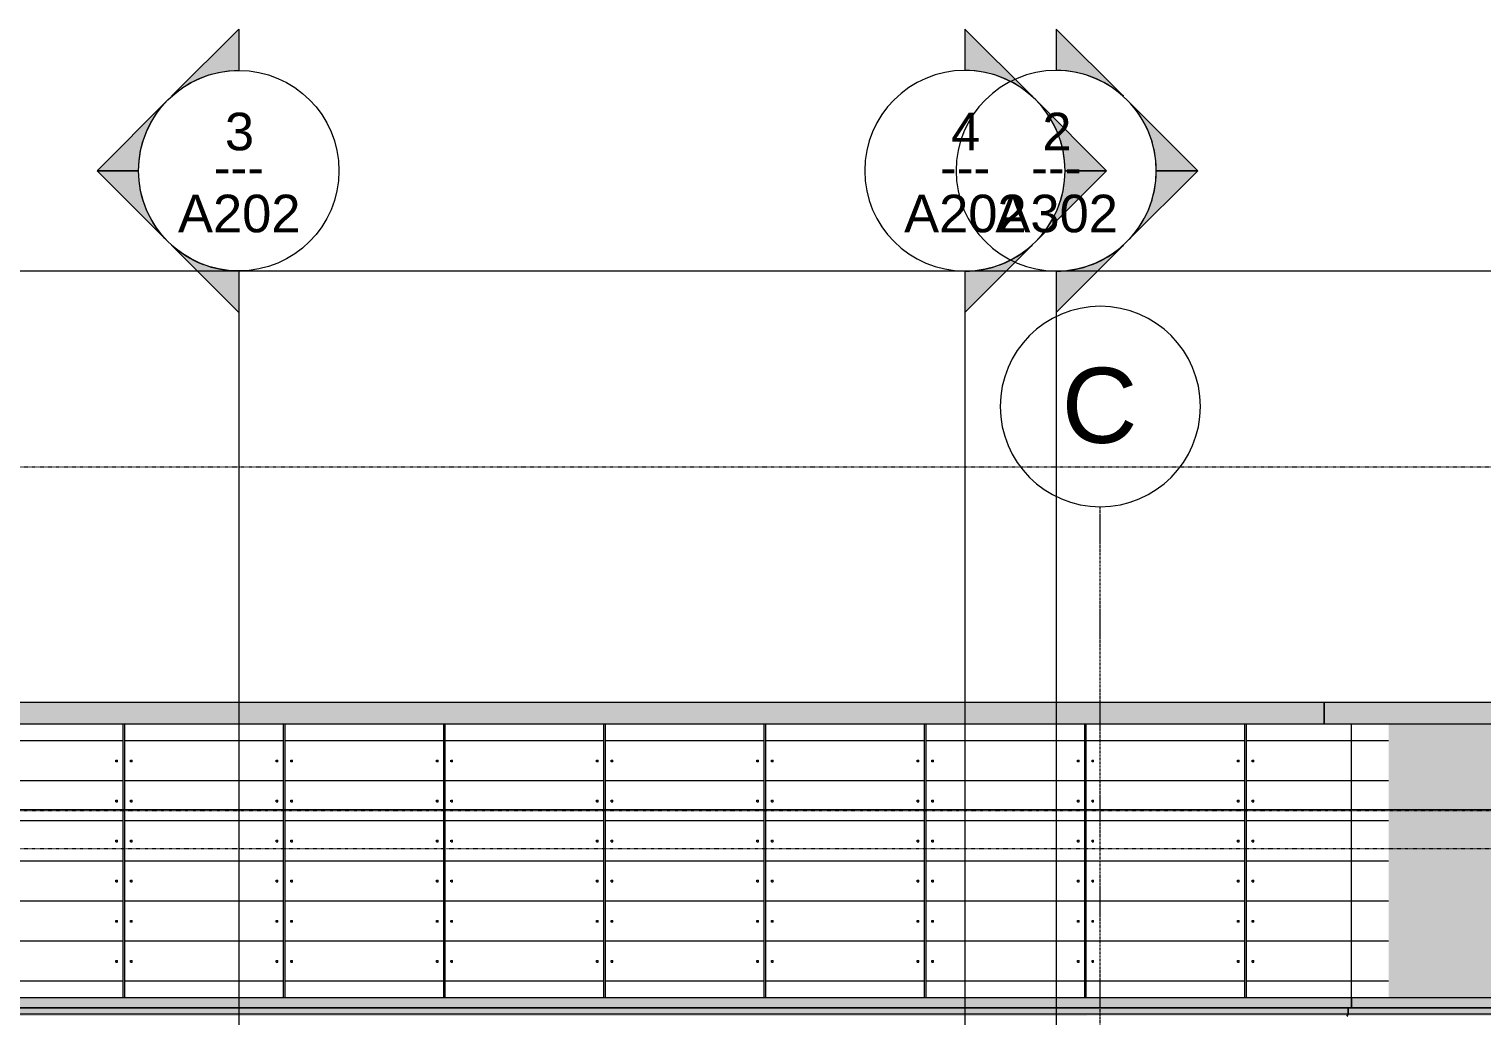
# Model space of a CAD drawing. Header units: inches. Extents: x -4179 to 1631, y -360 to 585.
# Drawn here: x -44.1 to 304, y 348.5 to 584.9 of the extents above; entities that cross this region are included whole.
import ezdxf

# ---------------------------------------------------------------- set-up
doc = ezdxf.new("R2010")
doc.units = ezdxf.units.IN
doc.header["$MEASUREMENT"] = 0
doc.linetypes.add('Aligning Line 1_8_', pattern=[0.25, 0.125, -0.125])
doc.linetypes.add('Grid Line 1_2_', pattern=[0.875, 0.5, -0.125, 0.125, -0.125])
for name, color, linetype, lineweight in [('0-5', 10, 'Continuous', 5), ('A-FLOR-LEVL-1', 51, 'Grid Line 1_2_', 9), ('A-WALL', 113, 'Continuous', 13), ('A-WALL-PATT-1', 251, 'Continuous', 9), ('G-ANNO-SYMB', 111, 'Aligning Line 1_8_', 9), ('G-ANNO-SYMB-1', 254, 'Aligning Line 1_8_', 9), ('G-ANNO-SYMB-2', 147, 'Aligning Line 1_8_', 9), ('G-ANNO-SYMB-3', 111, 'Continuous', 9), ('S-GRID-1', 1, 'Grid Line 1_2_', 9), ('S-GRID-IDEN', 1, 'Continuous', 9)]:
    doc.layers.add(name, color=color, linetype=linetype, lineweight=lineweight)
doc.styles.add('Arial', font='arial.ttf', dxfattribs={"height": 9})
doc.styles.add('Arial_1', font='arial.ttf', dxfattribs={"height": 18})
doc.styles.add('Century Gothic', font='ufonts.com_century-gothic.ttf', dxfattribs={"height": 9})
pattern_1 = [(0, (1151.51, 140.604), (-38.4, 76.8), [0.392, -38.007]), (0, (1151.51, 140.996), (-38.4, 76.8), [0.392, -38.007]), (0, (1151.51, 150.204), (-38.4, 76.8), [0.392, -38.007]), (0, (1151.51, 150.596), (-38.4, 76.8), [0.392, -38.007]), (0, (1151.51, 159.804), (-38.4, 76.8), [0.392, -38.007]), (0, (1151.51, 160.196), (-38.4, 76.8), [0.392, -38.007]), (0, (1151.51, 169.404), (-38.4, 76.8), [0.392, -38.007]), (0, (1151.51, 169.796), (-38.4, 76.8), [0.392, -38.007]), (0, (1151.51, 179.004), (-38.4, 76.8), [0.392, -38.007]), (0, (1151.51, 179.396), (-38.4, 76.8), [0.392, -38.007]), (0, (1151.51, 188.604), (-38.4, 76.8), [0.392, -38.007]), (0, (1151.51, 188.996), (-38.4, 76.8), [0.392, -38.007]), (0, (1151.51, 198.204), (-38.4, 76.8), [0.392, -38.007]), (0, (1151.51, 198.596), (-38.4, 76.8), [0.392, -38.007]), (0, (1151.51, 207.804), (-38.4, 76.8), [0.392, -38.007]), (0, (1151.51, 208.196), (-38.4, 76.8), [0.392, -38.007]), (0, (1186.41, 140.604), (-38.4, 76.8), [0.392, -38.007]), (0, (1186.41, 140.996), (-38.4, 76.8), [0.392, -38.007]), (0, (1186.41, 150.204), (-38.4, 76.8), [0.392, -38.007]), (0, (1186.41, 150.596), (-38.4, 76.8), [0.392, -38.007]), (0, (1186.41, 159.804), (-38.4, 76.8), [0.392, -38.007]), (0, (1186.41, 160.196), (-38.4, 76.8), [0.392, -38.007]), (0, (1186.41, 169.404), (-38.4, 76.8), [0.392, -38.007]), (0, (1186.41, 169.796), (-38.4, 76.8), [0.392, -38.007]), (0, (1186.41, 179.004), (-38.4, 76.8), [0.392, -38.007]), (0, (1186.41, 179.396), (-38.4, 76.8), [0.392, -38.007]), (0, (1186.41, 188.604), (-38.4, 76.8), [0.392, -38.007]), (0, (1186.41, 188.996), (-38.4, 76.8), [0.392, -38.007]), (0, (1186.41, 198.204), (-38.4, 76.8), [0.392, -38.007]), (0, (1186.41, 198.596), (-38.4, 76.8), [0.392, -38.007]), (0, (1186.41, 207.804), (-38.4, 76.8), [0.392, -38.007]), (0, (1186.41, 208.196), (-38.4, 76.8), [0.392, -38.007]), (90, (1149.768, 136), (-38.4, 2e-15), [76.8, 0, 0, 0]), (90, (1150.143, 136), (-38.4, 2e-15), [76.8, 0, 0, 0]), (90, (1151.51, 140.604), (-38.4, 2e-15), [0.392, -76.407]), (90, (1151.51, 150.204), (-38.4, 2e-15), [0.392, -76.407]), (90, (1151.51, 159.804), (-38.4, 2e-15), [0.392, -76.407]), (90, (1151.51, 169.404), (-38.4, 2e-15), [0.392, -76.407]), (90, (1151.51, 179.004), (-38.4, 2e-15), [0.392, -76.407]), (90, (1151.51, 188.604), (-38.4, 2e-15), [0.392, -76.407]), (90, (1151.51, 198.204), (-38.4, 2e-15), [0.392, -76.407]), (90, (1151.51, 207.804), (-38.4, 2e-15), [0.392, -76.407]), (90, (1151.9, 140.604), (-38.4, 2e-15), [0.392, -76.407]), (90, (1151.9, 150.204), (-38.4, 2e-15), [0.392, -76.407]), (90, (1151.9, 159.804), (-38.4, 2e-15), [0.392, -76.407]), (90, (1151.9, 169.404), (-38.4, 2e-15), [0.392, -76.407]), (90, (1151.9, 179.004), (-38.4, 2e-15), [0.392, -76.407]), (90, (1151.9, 188.604), (-38.4, 2e-15), [0.392, -76.407]), (90, (1151.9, 198.204), (-38.4, 2e-15), [0.392, -76.407]), (90, (1151.9, 207.804), (-38.4, 2e-15), [0.392, -76.407]), (90, (1186.41, 140.604), (-38.4, 2e-15), [0.392, -76.407]), (90, (1186.41, 150.204), (-38.4, 2e-15), [0.392, -76.407]), (90, (1186.41, 159.804), (-38.4, 2e-15), [0.392, -76.407]), (90, (1186.41, 169.404), (-38.4, 2e-15), [0.392, -76.407]), (90, (1186.41, 179.004), (-38.4, 2e-15), [0.392, -76.407]), (90, (1186.41, 188.604), (-38.4, 2e-15), [0.392, -76.407]), (90, (1186.41, 198.204), (-38.4, 2e-15), [0.392, -76.407]), (90, (1186.41, 207.804), (-38.4, 2e-15), [0.392, -76.407]), (90, (1186.8, 140.604), (-38.4, 2e-15), [0.392, -76.407]), (90, (1186.8, 150.204), (-38.4, 2e-15), [0.392, -76.407]), (90, (1186.8, 159.804), (-38.4, 2e-15), [0.392, -76.407]), (90, (1186.8, 169.404), (-38.4, 2e-15), [0.392, -76.407]), (90, (1186.8, 179.004), (-38.4, 2e-15), [0.392, -76.407]), (90, (1186.8, 188.604), (-38.4, 2e-15), [0.392, -76.407]), (90, (1186.8, 198.204), (-38.4, 2e-15), [0.392, -76.407]), (90, (1186.8, 207.804), (-38.4, 2e-15), [0.392, -76.407]), (180, (1188.17, 136), (-38.4, 76.8), [38.025, -0.375]), (180, (1188.17, 145.6), (-38.4, 76.8), [38.025, -0.375]), (180, (1188.17, 155.2), (-38.4, 76.8), [38.025, -0.375]), (180, (1188.17, 164.8), (-38.4, 76.8), [38.025, -0.375]), (180, (1188.17, 174.4), (-38.4, 76.8), [38.025, -0.375]), (180, (1188.17, 184), (-38.4, 76.8), [38.025, -0.375]), (180, (1188.17, 193.6), (-38.4, 76.8), [38.025, -0.375]), (180, (1188.17, 203.2), (-38.4, 76.8), [38.025, -0.375])]

# ---------------------------------------------------------------- blocks, each defined once
blk = doc.blocks.new('CTR - 2nd Phase_rvt-2-BUILDING ELEVATION - SOUTH')
at = {"layer": 'A-FLOR-LEVL-1'}
blk.add_line((9609.49, 398), (12558.48, 398), dxfattribs=at)
at = {"layer": 'G-ANNO-SYMB-1'}
for p, q in [((12461.78, 526.95), (9706.24, 526.95)), ((12461.78, 388.59), (9706.24, 388.59))]:
    blk.add_line(p, q, dxfattribs=at)
blk = doc.blocks.new('CTR - 1st Phase - Common Walls_rvt-2-BUILDING ELEVATION - SOUTH')
at = {"layer": 'A-FLOR-LEVL-1'}
blk.add_line((9609.49, 398), (12558.48, 398), dxfattribs=at)
at = {"layer": 'G-ANNO-SYMB-2'}
for p, q in [((12363.34, 526.95), (9706.24, 526.95)), ((12428.12, 526.95), (9706.24, 526.95)), ((12461.73, 526.95), (9706.24, 526.95)), ((12461.78, 480), (9706.24, 480))]:
    blk.add_line(p, q, dxfattribs=at)
blk = doc.blocks.new('CTR - 1st Phase -Stairs _ Elevators_rvt-2-BUILDING ELEVATION - SOUTH')
at = {"layer": 'A-FLOR-LEVL-1'}
blk.add_line((9609.49, 398), (12558.48, 398), dxfattribs=at)
at = {"layer": 'G-ANNO-SYMB-2'}
blk.add_line((12461.73, 526.95), (9706.24, 526.95), dxfattribs=at)
blk = doc.blocks.new('Basic Wall _ EXT - FIBER CEMENT - LARGE - ___-2162456-BUILDING ELEVATION - SOUTH')
at = {"layer": 'A-WALL'}
for points in [[(12117.34, 350.53), (12118.62, 350.53), (12118.62, 353), (11247.36, 353), (11247.39, 350.53), (12117.03, 350.53)], [(11635.23, 348.55), (12119.67, 348.59), (12119.65, 348.68), (11246.31, 348.64), (11246.34, 348.55), (11627.58, 348.55)], [(12118.54, 348.68), (12119.65, 348.68), (12119.37, 348.98), (11246.61, 349.02), (11246.33, 348.68), (12117.34, 348.68)], [(11600.67, 350.46), (12119.37, 350.46), (12118.59, 350.53), (11247, 350.5), (11246.61, 350.46), (11589.18, 350.46)], [(11623.2, 349.02), (12009.39, 349.02), (12009.39, 350.12), (12119.37, 350.12), (12119.37, 350.46), (11246.61, 350.46), (11246.61, 349.02), (11600.67, 349.02)]]:
    blk.add_hatch(color=256, dxfattribs=at).paths.add_polyline_path(points, flags=0)
for p, q in [((11247.36, 350.53), (11247.36, 353)), ((11247.36, 353), (12118.62, 353)), ((11246.33, 348.68), (11246.61, 349.02)), ((11246.61, 350.46), (11247.36, 350.53)), ((11246.61, 349.02), (11246.61, 350.46)), ((11246.61, 350.46), (12119.37, 350.46)), ((11246.61, 349.02), (12009.39, 349.02)), ((11247.36, 350.53), (12118.62, 350.53))]:
    blk.add_line(p, q, dxfattribs=at)
at = {"layer": 'A-WALL', "flags": 128}
blk.add_lwpolyline([(11246.34, 348.55), (11246.32, 348.57), (11246.31, 348.59), (11246.31, 348.61), (11246.31, 348.64), (11246.31, 348.66), (11246.33, 348.68)], dxfattribs=at)
blk = doc.blocks.new('Basic Wall _ EXT - FIBER CEMENT - SMALL - ___-2145930-BUILDING ELEVATION - SOUTH')
at = {"layer": 'A-WALL'}
blk.add_hatch(color=256, dxfattribs=at).paths.add_polyline_path([(12122.72, 418.54), (12125.15, 418.54), (12125.15, 423.66), (11240.83, 423.66), (11240.83, 418.54), (12117.34, 418.54)], flags=0)
for p, q in [((11240.83, 418.54), (11240.83, 423.66)), ((11240.83, 423.66), (12125.15, 423.66)), ((11240.83, 418.54), (12125.15, 418.54))]:
    blk.add_line(p, q, dxfattribs=at)
blk = doc.blocks.new('Basic Wall _ EXT - FIBER CEMENT - LARGE - ___-2162457-BUILDING ELEVATION - SOUTH')
at = {"layer": 'A-WALL'}
for p, q in [((11247.36, 353), (11247.36, 350.53)), ((11246.61, 349.02), (11246.33, 348.68)), ((11246.34, 348.55), (11246.36, 348.53)), ((11247.36, 350.53), (11246.61, 350.46)), ((11246.61, 350.46), (11246.61, 349.02))]:
    blk.add_line(p, q, dxfattribs=at)
at = {"layer": 'A-WALL', "flags": 128}
for points in [[(11246.33, 348.68), (11246.31, 348.66), (11246.31, 348.64), (11246.31, 348.61), (11246.31, 348.59), (11246.32, 348.57), (11246.34, 348.55)], [(11246.36, 348.53), (11246.38, 348.52), (11246.41, 348.51), (11246.43, 348.51)]]:
    blk.add_lwpolyline(points, dxfattribs=at)
blk = doc.blocks.new('Basic Wall _ EXT - FIBER CEMENT - SMALL - ___-2145931-BUILDING ELEVATION - SOUTH')
at = {"layer": 'A-WALL'}
blk.add_line((11240.83, 423.66), (11240.83, 418.54), dxfattribs=at)
blk = doc.blocks.new('Basic Wall _ EXT - FIBER CEMENT - LARGE - ___-2162458-BUILDING ELEVATION - SOUTH')
at = {"layer": 'A-WALL'}
for points in [[(11247.36, 350.53), (11247.36, 353), (10851.42, 353), (10851.42, 350.53), (11246.64, 350.53)], [(11106.93, 350.46), (11247.03, 350.5), (11247.36, 350.53), (10851.76, 350.5), (10852.59, 350.46), (11105.54, 350.46)], [(11112.56, 349.02), (11246.61, 349.02), (11246.61, 350.46), (10852.17, 350.44), (10852.17, 350.12), (10852.39, 350.12), (10852.43, 349.02), (11112.55, 349.02)], [(10852.47, 348.68), (11246.35, 348.71), (11246.61, 349.02), (10852.39, 349.02), (10852.43, 348.71), (10852.45, 348.68)]]:
    blk.add_hatch(color=256, dxfattribs=at).paths.add_polyline_path(points, flags=0)
h = blk.add_hatch(color=256, dxfattribs=at)
h.paths.add_polyline_path([(11106.99, 348.55), (11246.31, 348.59), (11246.31, 348.68), (10852.47, 348.66), (10852.45, 348.56), (10852.46, 348.55), (10911.79, 348.55), (11106.93, 348.55)], flags=0)
h.paths.add_polyline_path([(11245.47, 348.61), (11245.47, 348.61), (11246.3, 348.61)], flags=0)
for p, q in [((10851.42, 353), (11247.36, 353)), ((10851.42, 350.53), (11247.36, 350.53)), ((10852.17, 350.46), (11246.61, 350.46)), ((10852.39, 349.02), (11246.61, 349.02))]:
    blk.add_line(p, q, dxfattribs=at)
blk = doc.blocks.new('Basic Wall _ EXT - FIBER CEMENT - SMALL - ___-2145932-BUILDING ELEVATION - SOUTH')
at = {"layer": 'A-WALL'}
blk.add_hatch(color=256, dxfattribs=at).paths.add_polyline_path([(11240.08, 418.54), (11240.83, 418.54), (11240.83, 423.66), (10857.95, 423.66), (10857.97, 418.54), (11234.7, 418.54)], flags=0)
for p, q in [((10857.95, 423.66), (11240.83, 423.66)), ((10857.95, 418.54), (11240.83, 418.54))]:
    blk.add_line(p, q, dxfattribs=at)
blk = doc.blocks.new('Grid - Grid Head - Circle-50561-BUILDING ELEVATION - SOUTH')
at = {"layer": 'S-GRID-IDEN'}
for start, end in [(0, 180), (180, 360)]:
    blk.add_arc((11847.19, 475.86), 24, start, end, dxfattribs=at)
blk = doc.blocks.new('Section - Section Head - Filled-22785-BUILDING ELEVATION - SOUTH')
at = {"layer": 'G-ANNO-SYMB-3'}
h = blk.add_hatch(color=256, dxfattribs=at)
edge = h.paths.add_edge_path(flags=0)
edge.add_line((10162.08, -212.66), (10178.19, -196.55))
edge.add_line((10178.19, -196.55), (10178.19, -206.46))
edge.add_arc((10178.19, -230.49), 24.03, 90, 132.0784)
h = blk.add_hatch(color=256, dxfattribs=at)
edge = h.paths.add_edge_path(flags=0)
edge.add_arc((10178.19, -230.49), 24, 135, 180)
edge.add_line((10154.19, -230.49), (10144.25, -230.49))
edge.add_line((10144.25, -230.49), (10161.22, -213.52))
h = blk.add_hatch(color=256, dxfattribs=at)
edge = h.paths.add_edge_path(flags=0)
edge.add_line((10161.22, -247.46), (10144.25, -230.49))
edge.add_line((10144.25, -230.49), (10154.19, -230.49))
edge.add_arc((10178.19, -230.49), 24, 180, 225)
h = blk.add_hatch(color=256, dxfattribs=at)
edge = h.paths.add_edge_path(flags=0)
edge.add_arc((10178.19, -230.49), 24.03, 227.9216, 270)
edge.add_line((10178.19, -254.52), (10178.19, -264.43))
edge.add_line((10178.19, -264.43), (10162.08, -248.33))
for p, q in [((10178.19, -196.55), (10162.08, -212.66)), ((10178.19, -206.46), (10178.19, -196.55)), ((10161.22, -213.52), (10144.25, -230.49)), ((10154.19, -230.49), (10144.25, -230.49)), ((10144.25, -230.49), (10161.22, -247.46)), ((10144.25, -230.49), (10154.19, -230.49)), ((10162.08, -248.33), (10178.19, -264.43)), ((10178.19, -264.43), (10178.19, -254.52))]:
    blk.add_line(p, q, dxfattribs=at)
for centre, radius, start, end in [((10178.19, -230.52), 24, 90, 270), ((10178.19, -230.49), 24.03, 90, 132.0784), ((10178.19, -230.52), 24, 270, 90), ((10178.19, -230.49), 24, 135, 180), ((10178.19, -230.49), 24, 180, 225), ((10178.19, -230.49), 24.03, 227.9216, 270)]:
    blk.add_arc(centre, radius, start, end, dxfattribs=at)

msp = doc.modelspace()

# ---------------------------------------------------------------- hatches: boundary and pattern name
at = {"layer": 'A-WALL-PATT-1'}
h = msp.add_hatch(dxfattribs=at)
h.set_pattern_fill('FP_50', color=256, style=0, pattern_type=2)
h.set_pattern_definition([(0, (287.32, 140.604), (-38.4, 76.8), [0.392, -38.007]), (0, (287.32, 140.996), (-38.4, 76.8), [0.392, -38.007]), (0, (287.32, 150.204), (-38.4, 76.8), [0.392, -38.007]), (0, (287.32, 150.596), (-38.4, 76.8), [0.392, -38.007]), (0, (287.32, 159.804), (-38.4, 76.8), [0.392, -38.007]), (0, (287.32, 160.196), (-38.4, 76.8), [0.392, -38.007]), (0, (287.32, 169.404), (-38.4, 76.8), [0.392, -38.007]), (0, (287.32, 169.796), (-38.4, 76.8), [0.392, -38.007]), (0, (287.32, 179.004), (-38.4, 76.8), [0.392, -38.007]), (0, (287.32, 179.396), (-38.4, 76.8), [0.392, -38.007]), (0, (287.32, 188.604), (-38.4, 76.8), [0.392, -38.007]), (0, (287.32, 188.996), (-38.4, 76.8), [0.392, -38.007]), (0, (287.32, 198.204), (-38.4, 76.8), [0.392, -38.007]), (0, (287.32, 198.596), (-38.4, 76.8), [0.392, -38.007]), (0, (287.32, 207.804), (-38.4, 76.8), [0.392, -38.007]), (0, (287.32, 208.196), (-38.4, 76.8), [0.392, -38.007]), (0, (322.22, 140.604), (-38.4, 76.8), [0.392, -38.007]), (0, (322.22, 140.996), (-38.4, 76.8), [0.392, -38.007]), (0, (322.22, 150.204), (-38.4, 76.8), [0.392, -38.007]), (0, (322.22, 150.596), (-38.4, 76.8), [0.392, -38.007]), (0, (322.22, 159.804), (-38.4, 76.8), [0.392, -38.007]), (0, (322.22, 160.196), (-38.4, 76.8), [0.392, -38.007]), (0, (322.22, 169.404), (-38.4, 76.8), [0.392, -38.007]), (0, (322.22, 169.796), (-38.4, 76.8), [0.392, -38.007]), (0, (322.22, 179.004), (-38.4, 76.8), [0.392, -38.007]), (0, (322.22, 179.396), (-38.4, 76.8), [0.392, -38.007]), (0, (322.22, 188.604), (-38.4, 76.8), [0.392, -38.007]), (0, (322.22, 188.996), (-38.4, 76.8), [0.392, -38.007]), (0, (322.22, 198.204), (-38.4, 76.8), [0.392, -38.007]), (0, (322.22, 198.596), (-38.4, 76.8), [0.392, -38.007]), (0, (322.22, 207.804), (-38.4, 76.8), [0.392, -38.007]), (0, (322.22, 208.196), (-38.4, 76.8), [0.392, -38.007]), (90, (285.58, 136), (-38.4, 2e-15), [76.8, 0, 0, 0]), (90, (285.955, 136), (-38.4, 2e-15), [76.8, 0, 0, 0]), (90, (287.32, 140.604), (-38.4, 2e-15), [0.392, -76.407]), (90, (287.32, 150.204), (-38.4, 2e-15), [0.392, -76.407]), (90, (287.32, 159.804), (-38.4, 2e-15), [0.392, -76.407]), (90, (287.32, 169.404), (-38.4, 2e-15), [0.392, -76.407]), (90, (287.32, 179.004), (-38.4, 2e-15), [0.392, -76.407]), (90, (287.32, 188.604), (-38.4, 2e-15), [0.392, -76.407]), (90, (287.32, 198.204), (-38.4, 2e-15), [0.392, -76.407]), (90, (287.32, 207.804), (-38.4, 2e-15), [0.392, -76.407]), (90, (287.714, 140.604), (-38.4, 2e-15), [0.392, -76.407]), (90, (287.714, 150.204), (-38.4, 2e-15), [0.392, -76.407]), (90, (287.714, 159.804), (-38.4, 2e-15), [0.392, -76.407]), (90, (287.714, 169.404), (-38.4, 2e-15), [0.392, -76.407]), (90, (287.714, 179.004), (-38.4, 2e-15), [0.392, -76.407]), (90, (287.714, 188.604), (-38.4, 2e-15), [0.392, -76.407]), (90, (287.714, 198.204), (-38.4, 2e-15), [0.392, -76.407]), (90, (287.714, 207.804), (-38.4, 2e-15), [0.392, -76.407]), (90, (322.22, 140.604), (-38.4, 2e-15), [0.392, -76.407]), (90, (322.22, 150.204), (-38.4, 2e-15), [0.392, -76.407]), (90, (322.22, 159.804), (-38.4, 2e-15), [0.392, -76.407]), (90, (322.22, 169.404), (-38.4, 2e-15), [0.392, -76.407]), (90, (322.22, 179.004), (-38.4, 2e-15), [0.392, -76.407]), (90, (322.22, 188.604), (-38.4, 2e-15), [0.392, -76.407]), (90, (322.22, 198.204), (-38.4, 2e-15), [0.392, -76.407]), (90, (322.22, 207.804), (-38.4, 2e-15), [0.392, -76.407]), (90, (322.614, 140.604), (-38.4, 2e-15), [0.392, -76.407]), (90, (322.614, 150.204), (-38.4, 2e-15), [0.392, -76.407]), (90, (322.614, 159.804), (-38.4, 2e-15), [0.392, -76.407]), (90, (322.614, 169.404), (-38.4, 2e-15), [0.392, -76.407]), (90, (322.614, 179.004), (-38.4, 2e-15), [0.392, -76.407]), (90, (322.614, 188.604), (-38.4, 2e-15), [0.392, -76.407]), (90, (322.614, 198.204), (-38.4, 2e-15), [0.392, -76.407]), (90, (322.614, 207.804), (-38.4, 2e-15), [0.392, -76.407]), (180, (323.98, 136), (-38.4, 76.8), [38.025, -0.375]), (180, (323.98, 145.6), (-38.4, 76.8), [38.025, -0.375]), (180, (323.98, 155.2), (-38.4, 76.8), [38.025, -0.375]), (180, (323.98, 164.8), (-38.4, 76.8), [38.025, -0.375]), (180, (323.98, 174.4), (-38.4, 76.8), [38.025, -0.375]), (180, (323.98, 184), (-38.4, 76.8), [38.025, -0.375]), (180, (323.98, 193.6), (-38.4, 76.8), [38.025, -0.375]), (180, (323.98, 203.2), (-38.4, 76.8), [38.025, -0.375])])
h.paths.add_polyline_path([(-123.2135, 353), (272.7552, 353), (272.7189, 418.5388), (-123.2448, 418.5388), (-123.2448, 353)], flags=0)
h = msp.add_hatch(dxfattribs=at)
h.set_pattern_fill('FP_46', color=256, style=0, pattern_type=2)
h.set_pattern_definition(pattern_1)
h.paths.add_polyline_path([(272.7552, 353), (281.6302, 353), (281.5958, 418.5388), (272.7552, 418.5388), (272.7552, 355.065)], flags=0)
h = msp.add_hatch(dxfattribs=at)
h.set_pattern_fill('FP_46', color=256, style=0, pattern_type=2)
h.set_pattern_definition(pattern_1)
h.paths.add_polyline_path([(281.6302, 353), (1135.0802, 353), (1135.0802, 418.5388), (281.6302, 418.5388), (281.6302, 355.065)], flags=0)

# ---------------------------------------------------------------- linework, layer by layer
at = {"layer": 'A-FLOR-LEVL-1'}
msp.add_line((-1364.3938, 398), (1583.0971, 398), dxfattribs=at)
at = {"layer": 'A-WALL'}
msp.add_line((272.7552, 353), (272.7552, 418.5388), dxfattribs=at)
at = {"layer": 'G-ANNO-SYMB'}
for p, q in [((1487.1463, 526.9531), (-1268.3938, 526.9531)), ((1487.1463, 480), (-1268.3977, 480)), ((-1268.3977, 397.7608), (1487.1463, 397.7608))]:
    msp.add_line(p, q, dxfattribs=at)
at = {"layer": 'G-ANNO-SYMB-3'}
for p, q in [((6.1042, 526.9531), (6.1042, -206.4923)), ((180.1042, 526.9531), (180.1042, -206.4923)), ((201.9759, 526.9531), (201.9759, -302.4923))]:
    msp.add_line(p, q, dxfattribs=at)
at = {"layer": 'S-GRID-1'}
msp.add_line((212.5552, -159.8356), (212.5552, 470.5), dxfattribs=at)

# ---------------------------------------------------------------- block references
at = {"layer": '0-5'}
for name in ['CTR - 2nd Phase_rvt-2-BUILDING ELEVATION - SOUTH', 'CTR - 1st Phase - Common Walls_rvt-2-BUILDING ELEVATION - SOUTH', 'CTR - 1st Phase -Stairs _ Elevators_rvt-2-BUILDING ELEVATION - SOUTH']:
    msp.add_blockref(name, (-10974.6342, 0), dxfattribs=at)
at = {"layer": 'A-WALL'}
for name in ['Basic Wall _ EXT - FIBER CEMENT - SMALL - ___-2145932-BUILDING ELEVATION - SOUTH', 'Basic Wall _ EXT - FIBER CEMENT - SMALL - ___-2145930-BUILDING ELEVATION - SOUTH', 'Basic Wall _ EXT - FIBER CEMENT - SMALL - ___-2145931-BUILDING ELEVATION - SOUTH', 'Basic Wall _ EXT - FIBER CEMENT - LARGE - ___-2162458-BUILDING ELEVATION - SOUTH', 'Basic Wall _ EXT - FIBER CEMENT - LARGE - ___-2162456-BUILDING ELEVATION - SOUTH', 'Basic Wall _ EXT - FIBER CEMENT - LARGE - ___-2162457-BUILDING ELEVATION - SOUTH']:
    msp.add_blockref(name, (-10974.6342, 0), dxfattribs=at)
at = {"layer": 'G-ANNO-SYMB-3', "extrusion": (0, 0, -1), "rotation": 180}
msp.add_blockref('Section - Section Head - Filled-22785-BUILDING ELEVATION - SOUTH', (10172.0852, 320.4608), dxfattribs=at)
at = {"layer": 'G-ANNO-SYMB-3', "rotation": 180}
for p in [(10358.2936, 320.4608), (10380.1653, 320.4608)]:
    msp.add_blockref('Section - Section Head - Filled-22785-BUILDING ELEVATION - SOUTH', p, dxfattribs=at)
at = {"layer": 'S-GRID-IDEN'}
msp.add_blockref('Grid - Grid Head - Circle-50561-BUILDING ELEVATION - SOUTH', (-11634.6342, 18.6375), dxfattribs=at)

# ---------------------------------------------------------------- texts
at = {"layer": 'G-ANNO-SYMB-3', "char_height": 9, "attachment_point": 1}
for s, insert, width, style in [('3', (2.7832, 564.8617), 8.484, 'Arial'), ('4', (176.7832, 564.8617), 8.484, 'Arial'), ('2', (198.6549, 564.8617), 8.484, 'Arial'), ('---', (0.1319, 556.355), 15.453, 'Century Gothic'), ('---', (174.1319, 556.355), 15.453, 'Century Gothic'), ('---', (196.0036, 556.355), 15.453, 'Century Gothic'), ('A202', (-8.4609, 545.2255), 35.754, 'Arial'), ('A202', (165.5391, 545.2255), 35.754, 'Arial'), ('A302', (187.4108, 545.2255), 35.754, 'Arial')]:
    msp.add_mtext(s, dxfattribs=dict(at, insert=insert, width=width, style=style))
at = {"layer": 'S-GRID-IDEN', "insert": (203.2908, 503.7879), "char_height": 18, "width": 22.119, "attachment_point": 1, "style": 'Arial_1'}
msp.add_mtext('C', dxfattribs=at)

doc.saveas('drawing.dxf')
